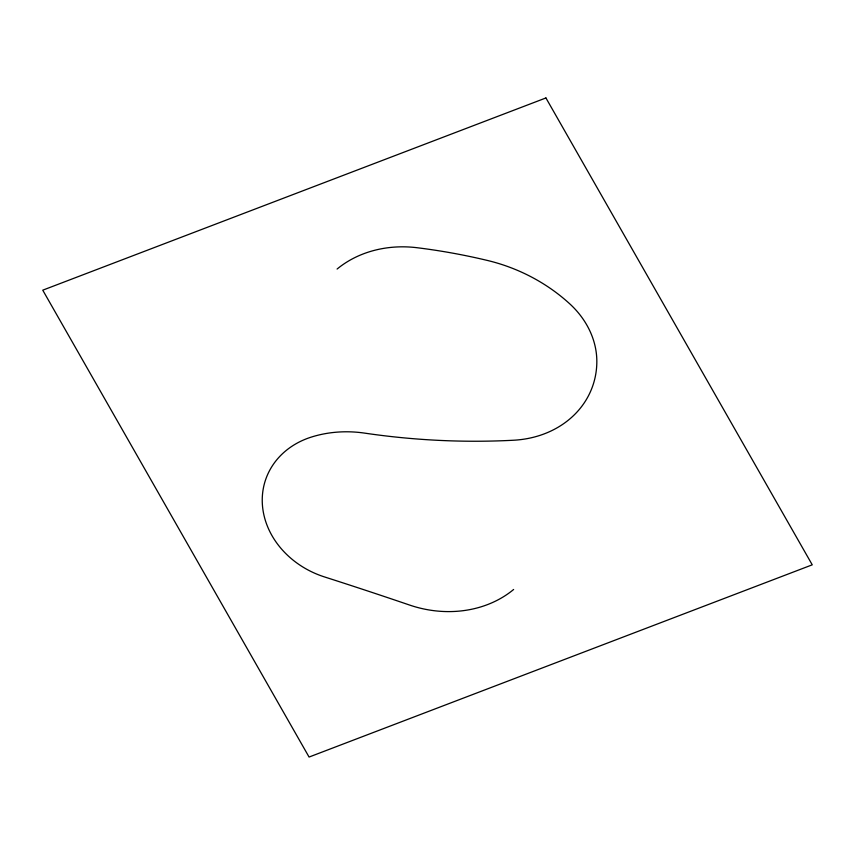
<?xml version="1.0" encoding="UTF-8"?>
<svg xmlns="http://www.w3.org/2000/svg" width="855" height="855" viewBox="0 0 855 855"><rect width="100%" height="100%" fill="white"/><g stroke="black" fill="none" stroke-linecap="round" stroke-linejoin="round"><path stroke-width="1.28" d="M337.094 269.047A106.779 91.528 19.3 0 1 417.219 247.736A554.158 475.006 19.3 0 1 487.393 260.444A162.813 139.557 19.3 0 1 569.783 303.867A87.306 74.834 19.3 0 1 596.833 361.751A99.971 85.692 19.3 0 1 513.481 440.24A675.461 578.985 19.3 0 1 364.722 433.132A112.101 96.091 19.3 0 0 311.348 437.076A84.966 72.825 19.3 0 0 262.528 506.352A84.966 72.825 19.3 0 0 324.44 576.911A4027.777 3452.479 19.3 0 1 409.588 605.051A105.838 90.716 19.3 0 0 513.631 589.48M545.928 97.951L42.75 290.176L309.072 757.049L812.25 564.824L545.928 97.951"/></g></svg>
